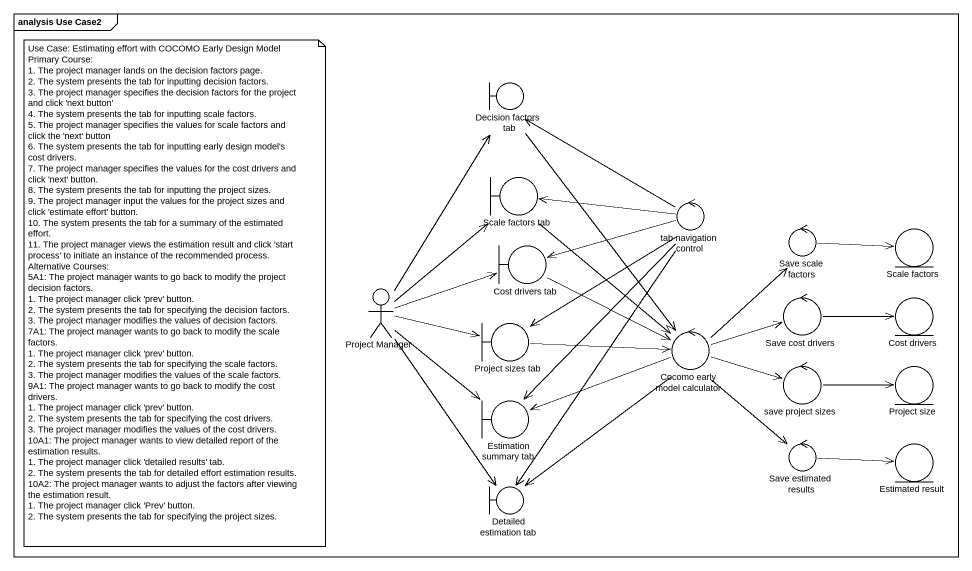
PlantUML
@startuml
mainframe analysis Use Case2
boundary "Decision factors tab" as Decision_factors_tab
boundary "Scale factors tab" as Scale_factors_tab
control "tab navigation control" as tab_navigation_control
control "Save scale factors" as Save_scale_factors
entity "Scale factors" as Scale_factors
boundary "Cost drivers tab" as Cost_drivers_tab
actor "Project Manager" as Project_Manager
control "Save cost drivers" as Save_cost_drivers
entity "Cost drivers" as Cost_drivers
boundary "Project sizes tab" as Project_sizes_tab
control "Cocomo early model calculator" as Cocomo_early_model
control "save project sizes" as save_project_sizes
entity "Project size" as Project_size
boundary "Estimation summary tab" as Estimation_summary_tab
control "Save estimated results" as Save_estimated_results
entity "Estimated result" as Estimated_result
boundary "Detailed estimation tab" as Detailed_estimation_tab
Decision_factors_tab --> Cocomo_early_model
Scale_factors_tab --> Cocomo_early_model
tab_navigation_control -up-> Decision_factors_tab
tab_navigation_control -left-> Scale_factors_tab
tab_navigation_control -left-> Cost_drivers_tab
tab_navigation_control --> Project_sizes_tab
tab_navigation_control --> Estimation_summary_tab
tab_navigation_control --> Detailed_estimation_tab
Save_scale_factors -right-> Scale_factors
Cost_drivers_tab -right-> Cocomo_early_model
Project_Manager -up-> Decision_factors_tab
Project_Manager -up-> Scale_factors_tab
Project_Manager -right-> Cost_drivers_tab
Project_Manager -right-> Project_sizes_tab
Project_Manager --> Estimation_summary_tab
Project_Manager --> Detailed_estimation_tab
Save_cost_drivers -right-> Cost_drivers
Project_sizes_tab -right-> Cocomo_early_model
Cocomo_early_model -up-> Save_scale_factors
Cocomo_early_model -right-> Save_cost_drivers
Cocomo_early_model -right-> save_project_sizes
Cocomo_early_model -left-> Estimation_summary_tab
Cocomo_early_model --> Save_estimated_results
Cocomo_early_model --> Detailed_estimation_tab
save_project_sizes -right-> Project_size
Save_estimated_results -right-> Estimated_result
note as N1
  Use Case: Estimating effort with COCOMO Early Design Model
  Primary Course:
  1. The project manager lands on the decision factors page.
  2. The system presents the tab for inputting decision factors.
  3. The project manager specifies the decision factors for the project and click 'next button'
  4. The system presents the tab for inputting scale factors.
  5. The project manager specifies the values for scale factors and click the 'next' button
  6. The system presents the tab for inputting early design model's cost drivers.
  7. The project manager specifies the values for the cost drivers and click 'next' button.
  8. The system presents the tab for inputting the project sizes.
  9. The project manager input the values for the project sizes and click 'estimate effort' button.
  10. The system presents the tab for a summary of the estimated effort.
  11. The project manager views the estimation result and click 'start process' to initiate an instance of the recommended process.
  Alternative Courses:
  5A1: The project manager wants to go back to modify the project decision factors.
  1. The project manager click 'prev' button.
  2. The system presents the tab for specifying the decision factors.
  3. The project manager modifies the values of decision factors.
  7A1: The project manager wants to go back to modify the scale factors.
  1. The project manager click 'prev' button.
  2. The system presents the tab for specifying the scale factors.
  3. The project manager modifies the values of the scale factors.
  9A1: The project manager wants to go back to modify the cost drivers.
  1. The project manager click 'prev' button.
  2. The system presents the tab for specifying the cost drivers.
  3. The project manager modifies the values of the cost drivers.
  10A1: The project manager wants to view detailed report of the estimation results.
  1. The project manager click 'detailed results' tab.
  2. The system presents the tab for detailed effort estimation results.
  10A2: The project manager wants to adjust the factors after viewing the estimation result.
  1. The project manager click 'Prev' button.
  2. The system presents the tab for specifying the project sizes.
end note
@enduml
